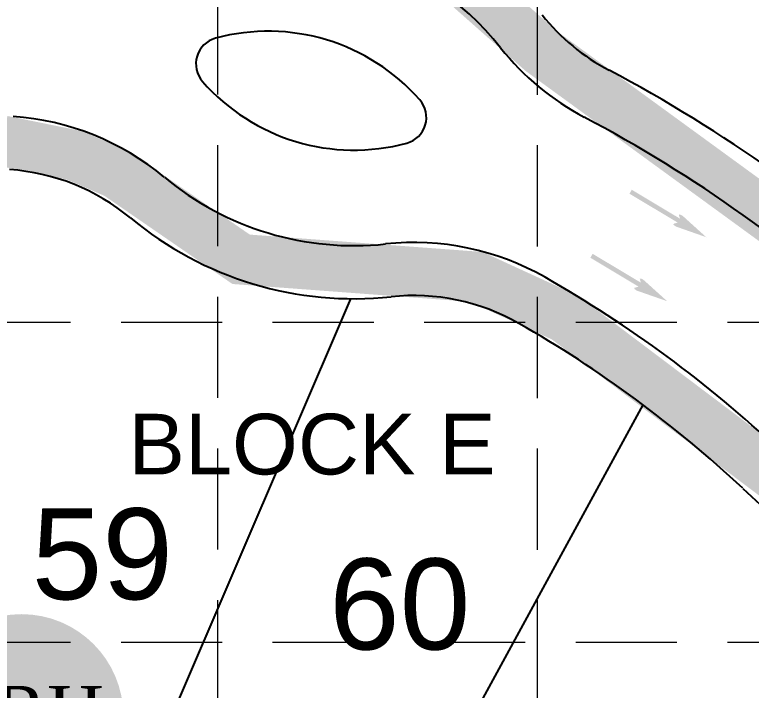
# Model space of a CAD drawing. Header units: inches. Extents: x 3312 to 5850, y 7905 to 11961.
# Drawn here: x 4287.8 to 4433.5, y 10176.2 to 10309.8 of the extents above; entities that cross this region are included whole.
import ezdxf
from ezdxf.enums import TextEntityAlignment as Align

# ---------------------------------------------------------------- set-up
doc = ezdxf.new("R2010")
doc.units = ezdxf.units.IN
doc.header["$LTSCALE"] = 80
doc.header["$MEASUREMENT"] = 0
doc.linetypes.add('HIDDEN', pattern=[0.375, 0.25, -0.125])
for name, color, linetype in [('1 BLOCK NUMBER', 7, 'Continuous'), ('1 LOT NUMBER', 7, 'Continuous'), ('BASE', 7, 'Continuous'), ('ECB', 84, 'Continuous'), ('grid', 254, 'HIDDEN'), ('LEGEND', 7, 'Continuous'), ('LOTLINE', 7, 'Continuous'), ('PAVING', 7, 'Continuous'), ('ROW', 7, 'Continuous')]:
    doc.layers.add(name, color=color, linetype=linetype)
doc.styles.add('DRHorton', font='dutcheb.ttf')
doc.styles.get("Standard").update_dxf_attribs({"font": 'ARIAL.TTF', "height": 25})

# ---------------------------------------------------------------- blocks, each defined once
blk = doc.blocks.new('DRHorton')
h = blk.add_hatch(color=1)
h.paths.add_polyline_path([(78.7, 25.78, 1), (40.43, 25.78, 1)])
h.paths.add_polyline_path([(42.33, 17.91), (76.5, 17.91), (76.5, 34.87), (42.33, 34.87)], flags=24)
at = {"layer": 'BASE', "color": 176, "style": 'DRHorton'}
blk.add_text('DRH', height=9.814, dxfattribs=at).set_placement((59.39, 21.64), align=Align.CENTER)

msp = doc.modelspace()

# ---------------------------------------------------------------- hatches: boundary and pattern name
at = {"layer": 'PAVING'}
h = msp.add_hatch(color=256, dxfattribs=at)
edge = h.paths.add_edge_path()
edge.add_line((4419.19, 10270.25), (4419.41, 10269.51))
edge.add_line((4419.41, 10269.51), (4409.87, 10275.22))
edge.add_line((4409.87, 10275.22), (4409.41, 10274.44))
edge.add_line((4409.41, 10274.44), (4418.95, 10268.74))
edge.add_line((4418.95, 10268.74), (4418.12, 10268.49))
edge.add_line((4418.12, 10268.49), (4418.12, 10268.49))
edge.add_ellipse((4418.59, 10268.16), major_axis=(-0.505, 0.302), ratio=0.285714, start_angle=345.5033, end_angle=485.8315)
edge.add_line((4418.81, 10267.86), (4418.82, 10267.87))
edge.add_line((4418.82, 10267.87), (4424.61, 10265.84))
edge.add_line((4424.61, 10265.84), (4420.06, 10269.96))
edge.add_line((4420.06, 10269.96), (4420.06, 10269.95))
edge.add_ellipse((4419.7, 10270.01), major_axis=(-0.505, 0.302), ratio=0.285714, start_angle=235.2731, end_angle=377.1827)
edge.add_line((4419.19, 10270.25), (4419.19, 10270.25))
edge.add_line((4419.19, 10270.25), (4419.19, 10270.25))
edge.add_line((4419.19, 10270.25), (4419.19, 10270.25))
h = msp.add_hatch(color=256, dxfattribs=at)
edge = h.paths.add_edge_path()
edge.add_line((4411.45, 10257.59), (4411.67, 10256.85))
edge.add_line((4411.67, 10256.85), (4402.13, 10262.55))
edge.add_line((4402.13, 10262.55), (4401.67, 10261.78))
edge.add_line((4401.67, 10261.78), (4411.21, 10256.07))
edge.add_line((4411.21, 10256.07), (4410.38, 10255.82))
edge.add_line((4410.38, 10255.82), (4410.38, 10255.82))
edge.add_ellipse((4410.85, 10255.49), major_axis=(-0.505, 0.302), ratio=0.285714, start_angle=345.5033, end_angle=485.8315)
edge.add_line((4411.07, 10255.2), (4411.07, 10255.2))
edge.add_line((4411.07, 10255.2), (4416.87, 10253.18))
edge.add_line((4416.87, 10253.18), (4412.32, 10257.29))
edge.add_line((4412.32, 10257.29), (4412.32, 10257.29))
edge.add_ellipse((4411.96, 10257.34), major_axis=(-0.505, 0.302), ratio=0.285714, start_angle=235.2731, end_angle=377.1827)
edge.add_line((4411.45, 10257.59), (4411.45, 10257.59))
edge.add_line((4411.45, 10257.59), (4411.45, 10257.59))
edge.add_line((4411.45, 10257.59), (4411.45, 10257.59))

# ---------------------------------------------------------------- linework, layer by layer
at = {"layer": 'ECB', "const_width": 10}
for points in [[(4825.04, 10142.13), (4780.65, 10142.99), (4605.21, 10183.29), (4571.75, 10192.07), (4513.27, 10214.28), (4391.96, 10302.65), (4368.17, 10323.7), (4340.34, 10331.17), (4318.63, 10327.63), (4297.33, 10325.04), (4270.85, 10326.83), (4265.28, 10329.82), (4262.49, 10336.18), (4264.79, 10360.84), (4267.4, 10372.55), (4275.89, 10399.98), (4283.52, 10424), (4287.87, 10453.34)], [(4285.31, 10284.92), (4299.61, 10282.02), (4307.92, 10278.43), (4332.55, 10261.47), (4379.08, 10258), (4396.64, 10249.94), (4442.45, 10215.44)]]:
    msp.add_lwpolyline(points, dxfattribs=at)
at = {"layer": 'grid', "color": 252, "linetype": 'HIDDEN', "lineweight": 0}
for p, q in [((4327.94, 8224.04), (4327.94, 11894.2)), ((4391.21, 8224.03), (4391.21, 11894.2)), ((3378.79, 10249.01), (5783.3, 10249.01)), ((3378.79, 10185.74), (5783.3, 10185.74))]:
    msp.add_line(p, q, dxfattribs=at)
at = {"layer": 'LOTLINE'}
for p, q in [((4354.2, 10253.67), (4304.1, 10136.94)), ((4347.65, 10114.49), (4412.11, 10232.67))]:
    msp.add_line(p, q, dxfattribs=at)
at = {"layer": 'PAVING'}
for centre, radius, start, end in [((4337.92, 10266.68), 58.8, 38.5258, 107.8761), ((4337.92, 10266.68), 39.9, 41.2482, 105.1537), ((4328.86, 10300.12), 5.25, 105.1537, 221.2482), ((4424.99, 10336), 52.5, 218.5258, 242.1637), ((4354.91, 10322.97), 39.9, 221.2482, 285.1537), ((4363.97, 10289.53), 5.25, 285.1537, 41.2482), ((4283.83, 10237.32), 52.5, 50.311, 86.0783), ((4270.55, 10043.53), 278.25, 46.9473, 62.1637), ((4354.91, 10322.97), 58.8, 230.311, 276.0909), ((4366.72, 10212.3), 52.5, 60.3236, 96.0909), ((4270.55, 10043.53), 246.75, 46.9473, 60.3236)]:
    msp.add_arc(centre, radius, start, end, dxfattribs=at)
at = {"layer": 'ROW'}
for centre, radius, start, end in [((4424.99, 10336), 42, 218.5258, 242.1637), ((4270.55, 10043.53), 288.75, 46.9473, 62.1637), ((4283.83, 10237.32), 42, 50.311, 86.0783), ((4354.91, 10322.97), 69.3, 230.311, 276.0909), ((4366.72, 10212.3), 42, 60.3236, 96.0909), ((4270.55, 10043.53), 236.25, 46.9473, 60.3236), ((4628.95, 10427.16), 288.75, 226.9473, 256.8189)]:
    msp.add_arc(centre, radius, start, end, dxfattribs=at)

# ---------------------------------------------------------------- block references
at = {"layer": 'LEGEND', "xscale": 1.053696000000173, "yscale": 1.053695999999945, "zscale": 1.05369599999999}
msp.add_blockref('DRHorton', (4226.32, 10143.95), dxfattribs=at)

# ---------------------------------------------------------------- texts
at = {"layer": '1 BLOCK NUMBER'}
msp.add_text('BLOCK E ', height=12, dxfattribs=at).set_placement((4310.25, 10224.91), align=Align.MIDDLE_LEFT)
at = {"layer": '1 LOT NUMBER'}
for s, p in [('59', (4291.1, 10203.21)), ('60', (4349.96, 10193.29))]:
    msp.add_text(s, height=18, dxfattribs=at).set_placement(p, align=Align.MIDDLE_LEFT)

doc.saveas('drawing.dxf')
